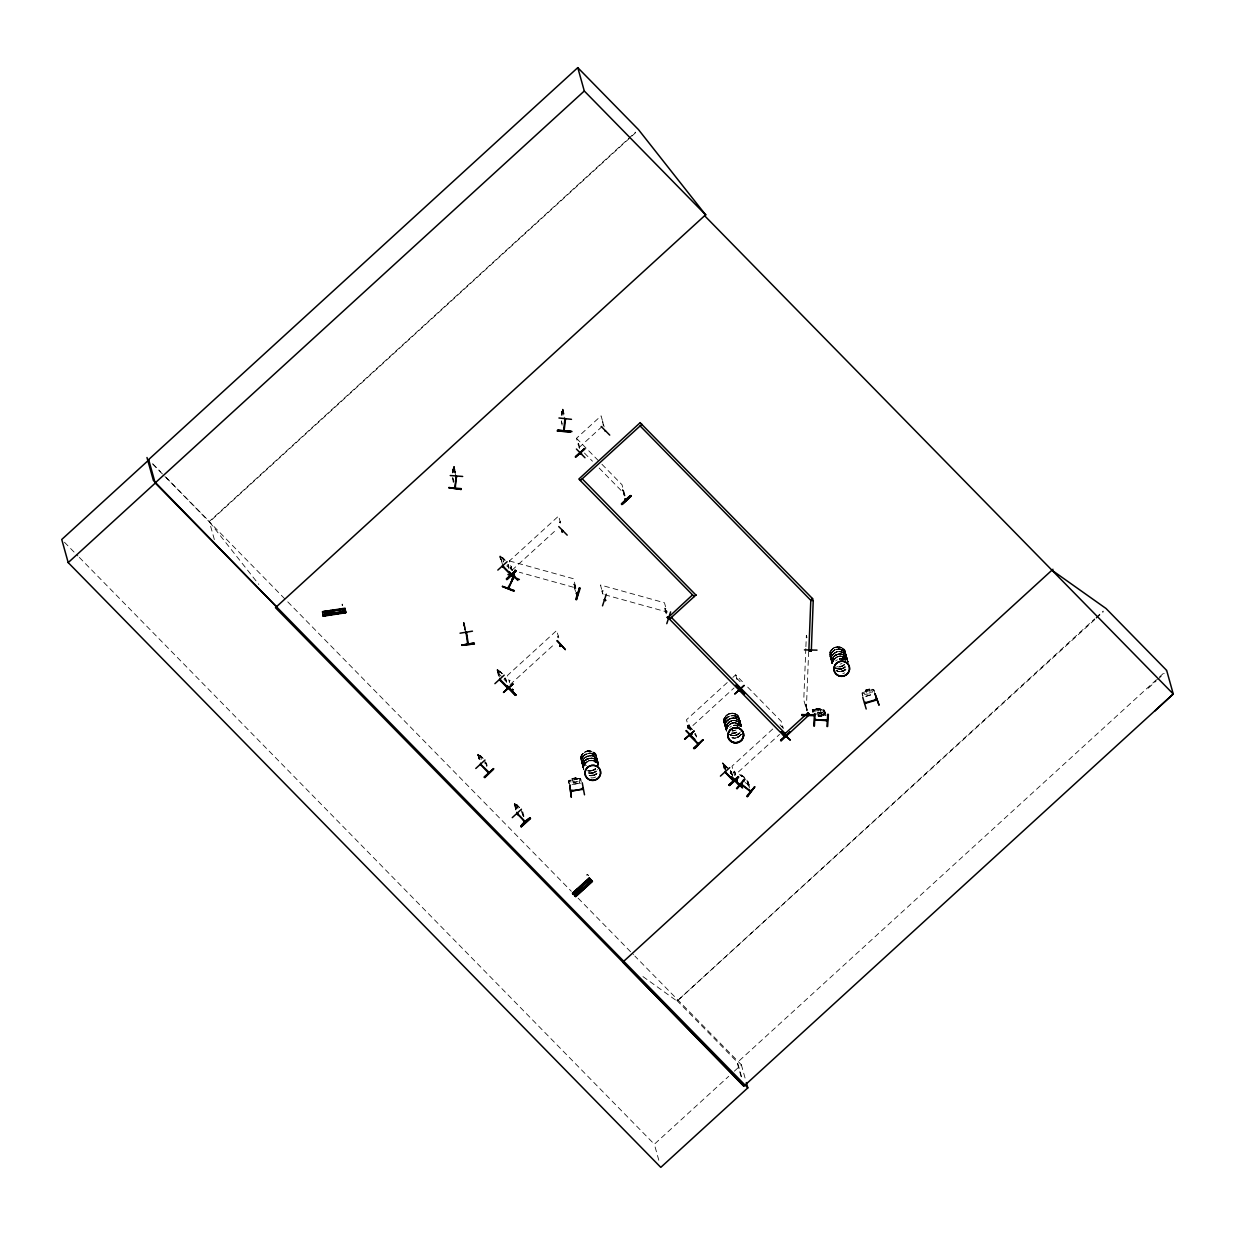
<?xml version="1.0" encoding="UTF-8"?>
<svg xmlns="http://www.w3.org/2000/svg" width="1235" height="1235" viewBox="0 0 1235 1235"><rect width="100%" height="100%" fill="white"/><g stroke="black" fill="none" stroke-linecap="round" stroke-linejoin="round"><path stroke-width="0.75" stroke-dasharray="5 3.75" d="M805.822 648.56L803.769 699.875L806.825 710.835M805.899 646.661L806.362 635.269L807.397 638.958M806.347 709.122L808.632 652.111M807.32 709.755L805.39 704.398L807.258 710.851M805.776 705.509L805.822 704.413M820.025 708.612L815.918 708.334L816.381 709.646C805.853 708.859 833.872 710.573 820.225 709.785L819.916 708.519M817.338 712.919L822.989 712.225L822.387 710.11L820.349 709.616M824.609 711.422L823.498 710.959L824.609 711.422L826.153 716.964M813.927 710.742L823.591 710.99L825.026 716.917M818.234 716.578L825.891 715.204M823.591 710.99L825.181 712.302M818.357 716.547L818.049 715.281L824.841 715.574M588.555 875.445L587.104 874.365L588.2 875.291M452.55 472.835L452.998 468.883L453.461 470.195L453.785 468.605L454.387 470.72M452.689 472.851L453.137 468.899L453.214 470.288M452.952 472.665L454.094 467.092L455.591 475.537M453.461 470.195L454.032 466.475L455.638 472.635M561.323 415.439L561.771 411.487L562.218 412.799L562.558 411.209L563.145 413.324M561.879 412.521L561.616 414.898M562.295 410.746L562.867 409.696L564.364 418.14M562.095 412.799L562.404 409.927M584.525 765.067C569.165 751.528 603.22 743.362 595.563 762.427A7.811 7.487 -15.6 0 0 592.985 752.177A7.811 7.487 -15.6 0 0 582.256 754.755A7.811 7.487 -15.6 0 0 584.68 765.052M582.488 761.146L582.133 763.153L583.46 759.247M583.383 763.153L584.664 762.659M592.399 754.369L592.723 755.187M594.236 754.369L592.785 755.805M595.779 761.269L595.332 762.628L594.421 761.408M595.687 762.474L595.903 761.439M584.047 755.156L581.423 760.59L583.738 766.194A7.858 7.533 -15.6 0 1 587.767 753.628A7.858 7.533 -15.6 0 1 596.984 763.045L597.261 758.892L595.146 755.295M597.092 762.89L597.447 760.899M725.084 725.516L725.547 723.401M726.087 725.84L725.964 729.947M726.334 725.501L727.029 724.683M726.412 730.225C723.725 723.015 742.729 719.635 737.187 726.365A7.873 7.549 -15.6 0 0 737.033 715.127A7.873 7.549 -15.6 0 0 725.501 716.408A7.873 7.549 -15.6 0 0 727.569 727.338A7.873 7.549 -15.6 0 1 725.47 716.315A7.858 7.533 -15.6 0 1 737.002 715.05A7.873 7.549 -15.6 0 1 737.063 726.211A7.858 7.533 -15.6 0 0 737.002 715.05A7.873 7.549 -15.6 0 0 725.47 716.315A7.858 7.533 -15.6 0 0 727.554 727.23M726.875 728.125L726.52 730.086A7.858 7.533 -15.6 0 1 741.293 726.504L740.12 724.93M735.674 717.55L735.35 716.501M736.616 717.566L736.693 716.346M736.909 717.226L736.523 716.223L738.252 717.72M737.218 717.01L735.736 718.168M737.465 724.667L737.372 723.772M738.175 723.139C734.593 724.019 739.919 727.307 739.117 723.741M830.352 656.48L831.664 652.574M830.815 654.38L830.538 658.502M831.062 659.027L831.525 656.927M832.714 658.502L832.73 659.089M833.44 659.336L833.517 658.533M841.236 650.212L842.625 651.03M842.795 650.042L841.421 651.015M832.544 661.667A7.858 7.533 -15.6 0 1 832.498 651.462A7.858 7.533 -15.6 0 1 843.042 650.305L842.903 651.401L841.467 651.462M830.538 658.502L832.483 662.022A7.966 7.642 -15.6 0 1 832.498 651.679A7.966 7.642 -15.6 0 1 843.181 650.49L843.104 651.154M843.011 657.499L843.752 658.965M845.682 654.457L844.493 658.301C852.119 639.221 818.095 647.418 833.455 660.957M342.095 604.98C343.16 604.965 341.632 603.251 342.373 605.675M342.404 604.949L342.203 604.1M562.404 410.02C563.237 406.361 564.179 419.514 563.515 412.119M575.772 591.565C572.994 586.857 574.244 579.956 575.865 588.308M601.893 591.025L603.097 590.932L601.893 591.025L602.881 594.591M666.313 613.826C663.396 608.546 666.144 605.659 666.9 612.344M584.016 761.625L583.013 767.583M584.294 762.767L583.491 763.245M583.815 765.87L586.085 762.427L591.766 760.266M584.788 763.986L583.923 765.793A7.858 7.533 -15.6 0 1 598.342 764.141L597.169 762.582M592.183 754.076L592.074 755.249M592.568 755.064L592.538 753.967M592.429 754.477L592.8 754.045M592.414 754.863L593.541 755.357L593.742 753.983M596.212 762.551L596.165 761.377M725.686 719.063L724.559 724.976L726.674 728.557A7.858 7.533 -15.6 0 1 730.719 715.991A7.858 7.533 -15.6 0 1 739.935 725.408L740.213 721.24L738.082 717.659M725.439 723.509L727.647 720.082L733.389 717.905L731.321 718.168A7.966 7.642 -15.6 0 0 726.041 729.314M726.118 725.933L730.009 721.209M727.523 725.624L726.442 725.593M727.585 725.686L727.508 724.883M737.295 724.466L738.314 725.068L739.364 722.923M738.515 724.791C746.172 705.725 712.101 713.876 727.477 727.43M738.839 724.698L738.731 723.617M832.375 655.137L831.433 657.035C833.1 651.493 840.942 649.548 844.941 653.794M832.946 657.514L831.973 663.457L831.711 661.358M833.563 658.996L832.344 658.826M832.745 661.744L833.702 659.861M841.359 650.366L842.301 649.872M842.949 657.514L844.755 656.819M843.551 658.332L843.351 657.298M510.055 568.748L511.151 567.344L510.487 568.1M582.658 756.746L587.659 753.226L591.781 753.288M583.368 759.293L586.44 756.53L590.438 755.542M584.047 761.733L587.057 758.846L593.186 758.275M592.121 754.076L593.51 753.551M594.544 761.578L595.409 761.254M725.609 719.11L730.611 715.59L734.732 715.652M726.334 721.672L727.708 720.067M726.998 724.096L730.039 721.317L734.084 720.345M735.072 716.439L737.28 716.748M739.07 724.837L737.295 725.038M739.796 735.983L741.108 734.424A7.858 7.533 -15.6 0 1 732.154 737.866L738.159 737.171L741.201 734.393A7.966 7.642 -15.6 0 1 734.13 738.113M838.627 648.9L840.711 649.193L834.628 649.842L831.587 652.62L832.977 651.03M832.977 657.607L834.273 655.939M841.05 649.95L842.44 649.425M833.61 659.907L835.014 658.301M844.709 658.085L843.15 659.876A7.811 7.487 -15.6 0 0 842.996 648.823A7.811 7.487 -15.6 0 0 831.556 650.089A7.811 7.487 -15.6 0 0 833.61 660.941A7.873 7.549 -15.6 0 1 831.479 649.919A7.858 7.533 -15.6 0 1 842.965 648.56A7.858 7.533 -15.6 0 1 843.026 659.706A7.873 7.549 -15.6 0 0 843.011 648.653A7.873 7.549 -15.6 0 0 831.479 649.919A7.858 7.533 -15.6 0 0 833.517 660.756M845.049 658.348L843.767 658.842M748.086 785.506L747.329 781.477L749.475 788.038M745.184 782.511L748.287 784.781L742.328 780.134M748.966 784.596L746.928 780.165M824.224 714.401L825.428 713.228L824.332 714.447L814.668 713.953M812.831 711.823L814.035 710.665M1148.272 688.204L1156.238 680.856M1157.565 679.636L1164.188 673.507M214.35 539.556L209.302 521.479L635.593 132.145M635.716 132.577L209.425 521.911L258.825 584.417M579.493 448.567L576.483 438.302L601.09 415.84L604.147 426.816M579.076 447.564L602.294 426.337M512 570.4L509.407 560.952L558.606 516.029L560.675 523.439M512 570.2L556.97 529.136M498.184 672.658L497.134 669.617L498.06 670.111M498.508 676.101L497.273 670.25L499.604 676.595M498.014 670.034L499.928 671.979M498.045 671.037L496.964 670.543M497.983 672.674L505.841 681.303M505.532 678.185L506.381 681.241M510.086 684.653L555.055 643.574M479.087 758.66L477.914 754.323L480.801 756.808L480.492 755.681M478.763 758.954L478.053 754.956L479.859 759.448M478.686 754.832L483.086 758.491M478.825 755.743L477.729 755.249M478.763 757.379L480.044 759.293M485.648 762.705L486.683 766.41M486.42 762.798L487.161 765.947M516.076 809.681L514.377 803.491L517.264 805.976L516.956 804.85M515.751 809.975L514.516 804.124L516.508 808.462M515.149 803.985L517.172 805.853M515.288 804.911L514.208 804.417M522.112 811.874L523.655 817.416M523.625 815.115L523.64 814.915M727.245 682.554L686.475 719.773L689.068 729.02L734.038 687.941M732.864 677.413L735.674 674.85L742.358 681.674M687.277 725.285L688.111 728.527L687.169 725.377L688.111 725.871M687.571 726.365L690.905 729.715M688.049 725.794L690.072 727.878L688.775 726.828M689.639 726.612L692.449 729.468M695.567 733.945L696.525 736.909M587.104 874.442L586.687 875.229M724.096 764.233L729.329 769.621L723.324 764.511L724.142 764.372M724.173 767.568L725.315 768.973M772.755 729.005L732 766.225L734.578 775.472L779.547 734.393M731.83 772.986L730.595 770.933L731.861 772.956M1094.812 619.553L677.058 1001.091L1094.627 618.874M1096.062 617.577L1103.164 611.078M1096.232 618.256L1103.349 611.757M741.587 1076.843L737.527 1062.332L1158.137 678.185M1159.557 676.888L1166.658 670.389M658.811 1160.236L654.349 1144.227L728.727 1076.303M734.346 1071.177L741.355 1064.771L634.852 956.075M499.913 557.124L500.993 557.618L499.913 557.124L501.456 562.666M508.202 565.707L507.77 564.627L508.789 568.316M511.275 566.88C512.185 566 510.425 566.34 512.278 570.446M623.984 495.22L622.81 489.585L624.74 496.022M690.766 730.379C690.597 724.482 686.475 722.923 689.346 729.252M688.343 725.701L689.176 724.945M724.081 768.618L722.846 762.767L725.161 769.112M725.871 773.095L723.617 763.57M730.379 770.563L731.413 774.252M782.758 726.921L781.662 726.412L783.052 727.214M735.689 774.962C735.226 769.034 732.262 771.705 734.856 775.703M733.868 772.153L734.702 771.396M500.885 556.645L499.974 556.136L500.839 556.553M502.722 558.529L502.413 557.386L505.177 560.273M508.588 567.899L508.372 564.704L509.221 567.76M573.117 782.264L572.531 780.149L576.313 779.362L576.915 781.554L573.117 782.264L576.946 778.806L578.968 778.405L580.512 778.575L581.392 781.832M603.22 425.411L602.649 421.459L603.946 425.334M578.474 443.55C577.826 447.055 578.057 439.135 579.817 448.29M585.405 760.127L591.133 757.981M593.85 770.069L595.594 768.88A7.858 7.533 -15.6 0 1 587.891 770.779M588.431 773.048L592.599 773.218L596.227 771.165M594.56 772.477L596.258 771.273M595.177 774.793L596.906 773.604A7.858 7.533 -15.6 0 1 589.203 775.503L595.208 774.808L593.248 775.534M832.93 651.061L834.659 649.857M728.99 724.806L730.703 723.617M729.7 727.369L731.413 726.165M836.033 654.859L834.335 656.063L837.947 653.994L842.085 654.056L845.589 656.109L847.565 659.722M832.513 658.394L833.486 658.409M834.953 658.317L838.611 656.387M835.663 660.864L837.392 659.691M843.52 657.205L844.323 657.144M731.382 735.412L735.551 735.566L739.178 733.528M836.821 666.668A7.858 7.533 -15.6 0 0 844.462 664.831L840.85 666.668L836.728 666.638M843.474 668.351L845.157 667.054M845.836 669.494L840.093 671.655L836.141 670.559A7.966 7.642 -15.6 0 0 845.805 669.478A7.966 7.642 -15.6 0 1 836.141 670.404M874.581 692.588C874.627 685.255 865.519 692.31 861.922 692.897L862.817 696.077M863.111 692.248L861.953 693.02L862.91 695.907M576.344 778.992L576.019 777.865L571.959 778.621L572.453 779.887L568.332 780.921L569.196 784.101M569.597 780.427L568.486 781.029L569.32 783.932M819.361 713.382L822.68 712.41L820.364 713.66L823.328 715.019L819.623 713.892L817.817 714.803M453.986 481.048L452.427 477.775M836.018 654.828L840.047 653.902M844.246 658.425L843.258 657.499L843.52 658.224M840.85 666.699L842.81 665.974M837.345 668.922L843.459 668.259M842.162 671.392L844.092 670.667M736.832 732.448L732.803 733.42A7.966 7.642 -15.6 0 0 736.816 732.432A7.858 7.533 -15.6 0 1 730.842 733.142L732.834 733.374M737.48 734.732L733.436 735.705M748.101 784.781L749.058 784.503M813.51 709.415L812.244 709.724L813.078 712.904M812.368 709.878L813.495 709.538M824.764 715.667L826.03 715.219M869.733 690.149L871.709 690.01L872.296 692.14L870.567 693.638L864.639 694.41L864.037 692.279L865.92 691.322L865.457 690.18L869.425 689.006L869.656 690.35M865.488 690.303L869.455 689.13M865.874 696.262L873.515 693.962M865.905 696.386L873.67 694.085M509.129 567.652L506.674 565.877M572.345 784.518L580.28 782.99L570.755 784.858M581.253 781.848L580.512 778.544L576.236 779.192L575.896 777.927M579.477 779.702C581.87 779.239 577.347 780.767 580.589 783.808M573.38 783.175L578.953 781.184L578.351 779.053L576.22 779.053M463.881 622.517L463.974 623.459C463.573 619.97 466.166 632.922 464.731 625.558M464.098 624.231L463.495 623.227L465.07 630.236M816.381 709.508L814.436 709.816L815.023 711.947M838.611 656.402L840.695 656.155M839.414 669.2L841.483 668.969M736.338 718.06L735.489 717.936M737.388 725.454A7.858 7.533 -15.6 0 0 733.328 725.393L737.48 725.485A7.966 7.642 -15.6 0 0 733.389 725.562M733.358 725.454L735.396 725.223M734.161 730.611L732.093 730.858A7.966 7.642 -15.6 0 0 736.075 729.746M589.851 771.041L593.881 770.069L587.798 770.763A7.966 7.642 -15.6 0 0 595.563 768.88M872.265 689.439L873.855 689.5M817.338 712.904L821.182 713.058L821.769 715.173L817.925 715.034M561.508 421.506L562.11 425.164M454.742 469.516L455.036 471.94M452.736 478.902L453.338 482.561M842.085 649.625L843.258 650.274M840.032 653.778L845.62 656.217M840.664 656.171L844.941 657.807M843.459 658.996L839.321 658.95A7.966 7.642 -15.6 0 1 845.327 659.814M839.445 669.324L835.462 668.104A7.873 7.549 -15.6 0 0 846.376 665.433M732.046 713.104L734.099 713.398M733.374 717.936L735.458 718.199M734.053 720.237L738.036 721.441M738.159 723.185L739.024 723.494M590.423 755.573L592.507 755.851M591.735 760.297L595.718 761.362M589.172 775.441L591.194 775.734A7.966 7.642 -15.6 0 0 596.875 773.589M509.407 560.952L573.426 578.721L576.004 587.968L519.317 572.237M604.857 594.761L667.039 612.004L664.461 602.757L600.457 585.004L603.035 594.251M664.816 608.485L665.897 608.793M573.781 584.433L574.862 584.742M842.301 649.656L842.826 650.567M840.649 649.193L842.625 649.981M844.323 656.927L846.268 658.517M734.671 715.667L736.77 716.686M593.479 753.582L594.328 754.384M591.719 753.319L593.865 754.168M593.155 758.182L597.91 761.964M595.394 761.038L596.258 761.377M820.92 712.147L823.236 713.135L823.822 715.25L821.877 715.559L822.201 716.686M726.319 767.367L725.177 766.858L725.763 768.973M484.367 762.89L485.525 763.415L484.923 761.285M740.383 775.364L741.865 776.213L741.54 775.071M514.377 803.491L515.211 804.078M642.956 976.592L677.058 1001.091M842.44 649.826L844.231 651.231M738.978 720.267L735.087 717.535M739.611 722.598L738.005 721.333L740.861 724.327M738.545 723.494L741.494 726.628M744.597 777.433L741.432 774.962L741.772 776.321M744.134 777.541L742.127 775.673M740.166 774.901L741.865 776.213L739.503 774.515M747.052 781.801L747.916 782.481M595.316 755.357L593.85 754.384M595.054 758.985L596.659 760.235M595.61 761.13L598.558 764.264A7.966 7.642 -15.6 0 0 583.893 765.978A7.966 7.642 -15.6 0 1 598.481 764.233A7.811 7.487 -15.6 0 0 589.141 758.599A7.811 7.487 -15.6 0 0 583.275 767.707M500.021 672.102L498.724 671.053L499.326 673.183M480.801 756.808L479.504 755.758L480.106 757.889M517.264 805.976L515.983 804.927L518.221 809.388M576.483 438.302L600.581 462.893M601.924 464.267L622.008 484.753L625.064 495.729M584.433 453.029L592.46 461.211M599.145 468.05L624.586 494M747.715 687.139L781.184 721.302L783.252 728.696M736.631 678.154L740.429 682.029M780.011 724.775L782.372 727.199M692.048 729.499L690.272 727.4M499.496 670.929L502.398 673.692M502.012 673.723L500.221 671.639M504.544 678.293L505.64 678.787L504.868 678L505.902 681.705M480.384 755.542L483.178 758.398M519.642 807.567L516.847 804.711L517.172 806.069M519.256 807.597L517.465 805.513M152.677 463.712L160.766 471.955M166.169 477.466L209.302 521.479M152.8 464.144L163.591 475.151M164.934 476.525L286.397 600.472M287.755 601.862L571.373 891.299M578.119 898.185L633.493 954.701M676.873 1000.427L737.527 1062.332M64.452 542.242L77.944 556.012M79.302 557.386L654.349 1144.227M622.486 489.878L623.258 490.665M722.521 763.06L723.293 763.847M502.305 557.479L505.069 560.366M500.746 556.645L502.83 558.668L501.549 557.602L503.787 562.079M724.374 767.553L725.408 768.88M844.061 651.185L846.176 654.751L846.021 658.78L846.068 654.998L846.639 657.144M844.771 653.732L847.087 659.32M846.099 658.456L848.198 662.037M831.464 660.478L832.652 662.083A7.858 7.533 -15.6 0 1 836.682 649.517A7.858 7.533 -15.6 0 1 845.913 658.919M738.978 720.283L741.108 725.81M738.808 720.221L739.997 721.811M595.857 757.858L597.045 759.448M592.136 755.172L597.231 759.54L597.678 765.546A7.858 7.533 -15.6 0 0 589.481 756.005A7.858 7.533 -15.6 0 0 583.275 767.182M500.931 559.1L501.997 561.215M844.771 650.583L845.496 652.45M831.989 662.933L831.186 658.857M740.815 724.235L741.54 726.103M726.01 729.422L724.806 725.161M597.879 761.856L598.635 763.832M581.731 762.18L580.821 758.305M581.639 762.628L582.364 764.496M581.855 762.798L583.074 767.043A7.966 7.642 -15.6 0 1 589.435 755.758A7.966 7.642 -15.6 0 1 597.755 765.468M582.333 765.175L583.059 767.058M582.982 767.491L583.707 769.359M868.699 689.47L866.306 690.18M865.596 690.18L865.951 691.446M845.311 652.45L845.944 654.581M846.762 657.56L847.349 659.613A7.811 7.487 -15.6 0 0 837.963 654.102A7.873 7.549 -15.6 0 0 832.05 663.288A7.811 7.487 -15.6 0 1 837.963 654.102A7.873 7.549 -15.6 0 1 847.364 659.613M847.426 659.938L847.966 661.867M830.09 656.109L830.676 658.255M830.784 658.672L831.371 660.802M831.495 661.234L832.081 663.365A7.873 7.549 -15.6 0 1 837.994 654.195A7.873 7.549 -15.6 0 1 847.395 659.691M824.455 710.187L826.03 715.343M820.04 708.489L820.349 709.755M820.92 712.163L820.333 710.032L816.489 709.893L817.091 712.008M805.39 704.398L806.872 709.739M735.674 674.85L737.388 680.856M739.348 718.94L739.966 721.055M740.66 723.617L740.074 721.487L740.274 723.432M741.34 726.041L740.784 724.05L740.985 725.995A7.858 7.533 -15.6 0 0 731.429 718.538A7.858 7.533 -15.6 0 0 726.226 729.545M748.101 781.369L749.753 787.714M747.329 781.477L748.364 785.182M724.111 722.583L724.698 724.729M725.516 727.708L726.211 730.07A7.811 7.487 -15.6 0 1 732.093 720.962A7.811 7.487 -15.6 0 1 741.417 726.427M734.408 771.088L735.396 774.654M731.629 772.986L732.679 776.028M731.151 771.35L732.185 775.055M722.846 762.767L724.389 768.324M664.955 608.083L666.946 615.2M695.49 733.868L696.339 736.909M688.883 724.636L690.38 729.978M622.81 489.585L624.308 494.942M562.789 409.078L564.41 415.238M562.434 409.649L563.978 415.207M562.326 413.185L562.928 415.3M561.771 411.656L561.987 412.891M741.355 1064.771L745.832 1080.779M561.323 420.826L562.157 423.867M737.357 1063.32L741.309 1077.429M573.92 584.031L575.911 591.164M597.014 758.707L596.443 756.777M597.709 761.254L597.122 759.139L597.323 761.069M558.76 637.877L556.692 630.467L507.508 675.406L509.576 682.801M581.16 760.22L581.747 762.365L581.546 760.42M582.565 765.345L583.784 769.637M575.278 778.235L572.839 778.683M572.098 778.621L572.423 779.764L570.493 780.52L571.095 782.65M504.683 559.934L503.031 558.189M502.413 557.386L503.525 561.169M502.738 565.306L500.067 556.043L501.781 562.388M454.032 466.475L454.866 469.655M453.662 467.046L455.206 472.604M453.554 470.581L454.156 472.696M452.859 477.806L453.893 481.511M505.439 678.108L506.674 682.476M497.242 669.524L500.314 680.578M522.791 811.889L523.918 816.35M521.386 810.453L522.822 815.856M517.372 806.362L517.974 808.477M514.486 803.398L517.033 812.599M463.742 622.533L465.996 630.56M464.499 626.577L465.657 632.351M463.495 623.227L465.564 630.622M464.592 628.26L464.962 629.943M464.499 628.738L464.839 629.973M480.909 757.194L481.511 759.324M478.022 754.23L480.569 763.446M464.792 626.747L465.348 629.603M578.999 778.637L569.505 780.273M576.019 777.865L571.959 778.621M463.82 623.382C466.058 637.121 462.924 620.912 464.406 626.191L464.206 624.617M847.534 659.613L847.75 661.728M846.886 657.329L846.963 659.505A7.858 7.533 -15.6 0 0 837.407 652.065A7.858 7.533 -15.6 0 0 832.205 663.071M726.566 728.156A7.858 7.533 -15.6 0 1 726.52 717.936A7.858 7.533 -15.6 0 1 737.063 716.779L737.31 717.056M724.497 722.784L724.683 724.744M598.033 763.631L597.848 761.671L598.373 763.678A7.873 7.549 -15.6 0 0 589.049 758.228A7.873 7.549 -15.6 0 0 583.121 767.398A7.858 7.533 -15.6 0 1 589.064 758.321A7.873 7.549 -15.6 0 1 598.466 763.817A7.858 7.533 -15.6 0 0 589.064 758.321A7.873 7.549 -15.6 0 0 583.152 767.491M586.455 765.654A7.858 7.533 -15.6 0 1 581.515 755.681A7.858 7.533 -15.6 0 1 592.368 751.59A7.858 7.533 -15.6 0 1 595.409 762.273A7.873 7.549 -15.6 0 0 592.97 751.914A7.873 7.549 -15.6 0 0 582.133 754.508A7.873 7.549 -15.6 0 0 584.587 764.897M583.862 769.158A7.827 7.503 -15.6 0 1 589.033 758.197A7.827 7.503 -15.6 0 1 598.558 765.623M596.057 770.918A7.827 7.503 -15.6 0 1 588.447 772.74M588.462 772.848A7.873 7.549 -15.6 0 0 596.119 771.01A7.858 7.533 -15.6 0 1 588.477 772.925A7.873 7.549 -15.6 0 0 597.447 769.544M584.618 764.974A7.873 7.549 -15.6 0 1 582.164 754.585A7.873 7.549 -15.6 0 1 592.985 751.991A7.873 7.549 -15.6 0 1 595.44 762.381M583.615 766.148A7.966 7.642 -15.6 0 1 587.69 753.381A7.966 7.642 -15.6 0 1 597.045 762.921M583.152 766.75A7.858 7.533 -15.6 0 1 589.373 755.573A7.858 7.533 -15.6 0 1 597.57 765.16M595.409 768.525A7.858 7.533 -15.6 0 1 587.767 770.347M583.615 765.793A7.858 7.533 -15.6 0 1 587.644 753.196A7.858 7.533 -15.6 0 1 596.86 762.612M596.165 771.288A7.811 7.487 -15.6 0 1 588.57 773.11M584.031 766.163A7.858 7.533 -15.6 0 1 598.466 764.573M596.845 773.465A7.966 7.642 -15.6 0 1 591.133 775.611M583.692 769.822A7.966 7.642 -15.6 0 1 583.507 767.83M596.737 773.233A7.858 7.533 -15.6 0 1 589.08 775.071M595.764 776.954A7.842 7.518 -15.6 0 1 589.805 777.618M726.087 729.453A7.966 7.642 -15.6 0 1 731.352 718.291A7.966 7.642 -15.6 0 1 741.015 725.717M731.352 718.291A7.966 7.642 -15.6 0 1 741.062 725.856M739.07 733.436A7.858 7.533 -15.6 0 1 729.576 734.485A7.873 7.549 -15.6 0 0 740.398 731.907M726.103 729.854A7.873 7.549 -15.6 0 1 732.015 720.669A7.858 7.533 -15.6 0 1 741.401 726.165A7.873 7.549 -15.6 0 0 732 720.576A7.873 7.549 -15.6 0 0 726.072 729.762A7.858 7.533 -15.6 0 1 732.015 720.669A7.873 7.549 -15.6 0 1 741.417 726.18A7.811 7.487 -15.6 0 0 731.012 720.885A7.811 7.487 -15.6 0 0 726.828 731.521M729.561 734.316A7.811 7.487 -15.6 0 0 739.009 733.266A7.873 7.549 -15.6 0 1 729.545 734.424M726.072 726.195A7.811 7.487 -15.6 0 1 726.504 715.574A7.811 7.487 -15.6 0 1 737.511 715.76A7.811 7.487 -15.6 0 1 737.079 726.381M726.535 728.372A7.966 7.642 -15.6 0 1 730.611 715.605A7.966 7.642 -15.6 0 1 739.95 725.146M726.103 729.113A7.858 7.533 -15.6 0 1 731.305 718.122A7.858 7.533 -15.6 0 1 740.876 725.578M736.693 732.062A7.858 7.533 -15.6 0 1 730.719 732.71M736.091 729.931A7.858 7.533 -15.6 0 1 732.139 730.888M736.786 732.293A7.966 7.642 -15.6 0 1 730.734 732.957M737.063 716.779A7.858 7.533 -15.6 0 1 738.962 726.782M739.117 733.652A7.811 7.487 -15.6 0 1 729.669 734.686M726.489 730.317A7.966 7.642 -15.6 0 1 741.463 726.736M726.643 730.472A7.858 7.533 -15.6 0 1 726.983 728.527M727.847 726.705A7.858 7.533 -15.6 0 1 740.228 725.346M741.123 734.254A7.966 7.642 -15.6 0 1 732.046 737.681M726.458 730.194A7.966 7.642 -15.6 0 1 741.432 726.597M740.985 734.053A7.858 7.533 -15.6 0 1 732.031 737.434M832.066 662.963A7.966 7.642 -15.6 0 1 837.33 651.818A7.966 7.642 -15.6 0 1 847.04 659.382M844.493 664.754A7.966 7.642 -15.6 0 1 838.781 666.915M832.174 663.596A7.842 7.518 -15.6 0 1 839.074 654.272A7.842 7.518 -15.6 0 1 847.611 661.898M845.111 667.193A7.842 7.518 -15.6 0 1 835.632 668.243M844.987 666.792A7.811 7.487 -15.6 0 1 835.539 667.826A7.873 7.549 -15.6 0 0 845.033 666.885M843.181 650.49A7.966 7.642 -15.6 0 1 845.111 660.632M842.085 663.396A7.966 7.642 -15.6 0 1 840.14 664.137M832.081 662.639A7.858 7.533 -15.6 0 1 837.284 651.632A7.858 7.533 -15.6 0 1 846.839 659.089M844.339 664.399A7.858 7.533 -15.6 0 1 838.704 666.529M843.042 650.305A7.858 7.533 -15.6 0 1 844.941 660.308M832.822 661.867A7.966 7.642 -15.6 0 1 848.167 662.114M845.774 669.555A7.858 7.533 -15.6 0 1 836.28 670.605M832.961 662.037A7.858 7.533 -15.6 0 1 846.207 658.857M848.121 661.975A7.966 7.642 -15.6 0 0 832.776 661.728A7.858 7.533 -15.6 0 1 847.272 660.015M845.651 669.123A7.858 7.533 -15.6 0 1 836.157 670.173M841.467 659.135A7.842 7.518 -15.6 0 1 843.474 659.413M839.368 659.089A7.966 7.642 -15.6 0 1 843.474 659.15M844.694 672.843A7.858 7.533 -15.6 0 1 842.779 673.569M839.306 658.903A7.858 7.533 -15.6 0 1 845.219 659.752M812.352 710.542L813.448 711.005L812.352 710.542M510.842 567.868L510.765 569.042L510.842 567.868M515.335 806.44L516.415 808.554L515.335 806.44M724.003 766.364L725.902 768.355L724.003 766.364M732.401 774.947L730.178 772.709L732.401 774.947M560.165 521.649L559.625 522.714L560.165 521.649M558.266 636.087L557.726 637.152L558.266 636.087M509.916 680.269L509.376 681.319L509.916 680.269M687.355 725.995L687.787 727.075L687.355 725.995M694.888 733.791L695.32 734.871L694.888 733.791M869.718 690.597L866.028 691.693L866.615 693.823L870.32 692.727L869.718 690.597M863.172 693.406L862.2 694.132L863.172 693.406M873.917 690.241L872.944 690.967L873.917 690.241M569.582 781.539L568.548 782.156L569.582 781.539M819.284 708.674L816.814 708.597L819.284 708.674M821.352 716.099L818.882 716.007L821.352 716.099"/><path stroke-width="1.5" d="M801.839 714.88L814.344 714.818L801.808 715.327L801.793 714.54L814.405 715.019L801.824 715.389L814.374 715.652M813.247 600.164L811.287 651.231L808.848 651.2L810.808 600.117M804.464 649.872L817.014 650.15M810.237 650.752L811.071 650.274L810.33 651.092M581.376 453.152L580.512 452.705L581.33 452.813M605.011 431.061L605.49 430.629M467.679 642.972L468.219 643.883M813.772 726.01L814.513 713.892M815.069 719.665L816.119 719.604M827.11 719.912L826.169 720.746L826.122 719.743M826.956 726.504L827.743 714.231M827.62 726.52L828.376 714.417M461.272 488.628L448.784 487.563L461.257 489.461L448.845 487.717M570.03 431.988C531.22 428.885 596.629 434.056 557.556 430.135C583.893 433.578 568.007 429.641 557.541 431M454.681 487.64L455.391 486.698M456.688 477.312L456.163 475.83M454.85 488.072L456.255 476.17L455.298 487.686M563.731 429.255L563.639 430.845L564.935 418.433M565.012 418.897L564.874 420.116L565.46 418.804M564.133 430.722L565.491 419.066M563.994 430.413L563.793 429.502M571.481 419.329L558.946 418.001M500.546 679.775L500.329 680.686L499.758 679.173M480.554 764.125L488.906 772.215M517.743 813.695L517.573 814.56L516.693 813.572M516.817 813.803C523.686 819.268 524.597 823.544 525.369 821.383M525.462 821.846L516.925 812.954M502.305 565.939L503.17 567.236M503.587 566.819L502.877 566.078L510.981 574.182M510.534 573.874L510.688 574.615M689.655 735.674L697.821 743.779M697.312 742.698L698.145 743.3M725.022 772.215L733.266 780.844M726.288 772.909L726.195 772.631M740.599 690.334L739.41 689.917M740.027 690.411L739.641 689.284M450.235 475.521L462.677 476.463M742.081 784.194L741.849 785.043L740.938 784.271M864.531 703.024L865.874 703.055M876.248 699.056L876.526 700.044L876.526 699.103M508.82 586.887L508.851 588.107M513.42 577.887L513.914 577.224M508.743 588.153L513.775 576.838M810.407 651.092L810.515 649.996M808.416 714.633L808.477 713.568L807.69 714.278M511.475 581.808L515.211 569.983L511.398 581.608M513.621 575.695L514.64 576.575L513.575 575.649M577.393 594.035L576.56 592.862M579.477 587.829L580.203 588.2L576.405 599.839L579.508 587.829L575.68 599.454M602.51 605.845L606.308 594.22M605.412 600.596L605.304 600.272M667.61 616.898L667.487 617.886L667.44 616.991M666.777 623.675L670.605 611.896M466.058 632.351L467.633 643.728M572.037 790.956L572.237 790.524M581.176 454.341L580.234 453.368M502.429 586.378C525.678 594.344 508.82 589.512 502.429 586.409L513.853 591.194M562.851 530.818L562.11 532.053L563.052 530.788M560.844 644.917L561.138 645.226M736.06 781.184L737.079 780.242M785.753 736.446L784.41 735.041M509.283 571.728L517.851 580.45M507.384 686.166L515.875 694.904M686.351 730.533L698.223 743.825M694.826 739.302L685.965 730.904M876.618 699.442L875.553 700.307L875.399 699.319M513.853 577.347L508.125 587.505M519.379 579.493L507.909 574.491M580.959 452.458L581.5 454.063L580.836 452.411M570.832 790.678L583.152 789.304L583.213 788.378M562.99 531.343L561.832 531.143M512 690.195L512.88 689.732L511.475 690.01M512.741 689.948L511.66 690.087M561.091 645.781L560.567 644.994M740.058 690.149L739.317 690.396M785.63 736.523L785.337 735.736M576.421 449.031L584.989 457.737M866.198 709.013L862.74 697.281M736.523 788.439L744.551 778.945M744.998 779.27L737.063 788.856M741.093 784.487L741.401 783.669M750.664 790.894L749.63 791.048L750.417 791.403M746.681 796.204L754.724 786.726L747.268 796.807L754.755 786.911M690.597 734.161C690.736 736.153 692.665 733.683 691.199 733.544M515.875 694.718L515.427 695.351L506.952 686.583L507.415 685.934M507.369 685.981L515.952 694.888M515.443 695.32L506.998 686.521M731.46 777.386L739.919 786.17L740.367 785.537M731.907 776.753C751.42 798.227 739.765 783.283 731.444 777.417M814.93 719.789L827.095 720.113M827.002 719.773L826.956 720.391M604.594 599.87L605.814 600.21L604.378 599.5M746.326 1082.555L747.808 1087.881L660.802 1167.353L68.203 562.604L155.209 483.132L148.632 459.574L577.779 67.647L638.433 129.552L705.617 214.813L704.614 215.739L1173.25 693.993L1154.679 711.128M148.756 460.007L61.75 539.479L68.203 562.604M577.779 67.647L584.294 91.004L155.162 482.947L747.808 1087.881M705.617 214.813L275.467 607.666L744.118 1085.92L1173.25 693.993L1166.658 670.389L1106.004 608.485L1051.927 570.184M704.691 215.816L705.694 214.905L584.294 91.004M694.209 596.582L578.844 479.041L640.255 422.602M494.911 683.665L504.173 675.159M503.494 692.31L512.865 684.159M475.784 768.479L485 760.05M484.305 777.185C496.732 765.962 496.933 766.024 484.784 777.664L484.259 777L493.475 768.571M696.015 594.946L669.617 619.044M512.247 817.647L521.463 809.218M530.479 818.419C529.83 816.458 519.41 825.814 521.247 826.832L530.463 818.388L521.232 826.802M529.954 817.74L520.892 826.447L530.016 817.817M640.116 425.936L810.886 600.411L812.599 598.481M589.558 878.409L572.546 893.26L573.457 894.186L590.284 879.042M589.512 878.255L572.855 893.569L590.129 878.98L589.141 877.977L572.484 893.198L575.742 896.548L592.399 881.327L589.327 878.1M573.472 894.202L589.759 878.61M573.395 894.14L589.867 878.687M591.148 879.922L590.129 879.166M575.726 896.533L574.754 895.545L591.596 880.447L575.124 895.915M574.923 895.684L591.596 880.447L592.399 881.327L575.68 896.486M808.014 712.703L783.407 735.165M809.666 714.401L785.151 737.156L668.042 617.639L692.557 594.884M1052.946 569.273L622.795 962.127L743.763 1086.244M876.649 699.998L864.948 703.471L864.654 702.483M584.587 448.583L575.278 456.919L584.572 448.552M575.664 457.305L584.942 448.938M507.106 561.709L497.829 570.076M558.76 526.589L567.205 535.141M506.35 578.891L515.643 570.539L506.504 579.184M516.106 571.141L506.859 579.539L515.674 570.709M561.91 531.652L562.481 530.556M514.269 576.22L513.451 575.85L514.424 574.738M621.514 504.096C632.413 492.07 635.361 493.321 621.915 504.528L630.73 495.559M630.838 495.775L621.406 503.88M621.9 504.498L631.178 496.13M557.371 640.564L565.29 649.579M560.937 645.257L560.011 646.09L561.138 645.704M511.66 690.272L512.494 689.516M735.767 685.209L744.427 694.024M684.576 738.993L694.24 730.904L684.946 739.24M734.933 693.946L744.149 685.394L734.81 693.808M740.599 690.442L739.796 689.609L739.425 690.736M691.754 734.362L690.55 734.13M690.967 734.563L691.476 733.883M702.761 739.703L693.993 748.734C696.169 748.564 703.086 738.345 703.224 740.29M702.869 739.919L693.514 748.101M720.422 776.105L729.715 767.645M729.468 785.475L738.715 777.077L729.484 785.506L728.959 784.827L738.406 776.753M729.02 785.028L738.298 776.537M781.076 741.046L789.906 732.108L780.566 740.398L789.844 732.031M736.539 781.06L736.894 779.995M781.462 731.707L790.338 740.151L781.338 731.614M601.183 426.461L609.735 435.106M556.908 640.919L565.352 649.548M736.322 684.931L744.798 693.684M514.038 576.127L513.482 575.309M736.631 781.4L736.06 780.566M605.505 600.611L604.255 599.901M667.965 617.346L668.552 618.117L668.428 617.145M514.115 574.723L513.992 576.097M864.778 702.885L876.495 699.489M865.781 703.224L865.503 702.236M571.172 790.909L572.299 790.77M583.136 789.242L582.935 788.3M569.814 785.089L571.326 797.301L569.721 785.29M874.905 693.669L879.073 705.231L875.059 693.792M499.681 679.08L508.125 687.509M741.123 783.607L742.297 784.673M583.306 788.717L571.265 791.45M584.51 794.815L582.225 782.774M460.037 633.2L472.465 631.162M466.259 633.678L465.965 632.011M461.844 645.149L474.271 643.049L461.828 645.087L474.425 643.914L461.89 645.349M826.215 720.144L825.983 719.866M345.661 612.761L323.169 616.188L322.536 611.711L345.044 608.191L345.661 612.776M322.536 611.711L345.121 608.778M322.659 612.56L345.105 608.701L345.229 609.565L322.644 612.344M345.213 609.689L345.383 610.908M345.507 611.68L323.014 615.092L323.122 615.864L345.584 612.22L345.46 611.387L322.968 614.783L345.476 611.448M323.061 615.4L345.615 612.467M323.122 615.771L345.584 612.174M815.038 713.907L814.405 726.056M488.612 773.033L480.23 764.172M740.197 690.797L739.533 690.133M733.05 779.47L732.479 779.764M583.213 788.64L582.148 789.474L581.963 788.609M810.886 600.411L813.325 600.457M827.188 720.669L814.683 719.866M511.954 690.566L511.568 689.747M667.533 617.33L668.644 617.33M668.49 618.04L667.301 617.392M576.498 593.279L577.656 593.526M576.39 593.742L576.297 593.001M466.506 632.413L468.25 643.636M784.781 736.075L784.101 735.334M741.324 784.024L750.726 791.28M741.046 784.364L750.262 791.373M626.068 499.11C624.493 498.106 626.392 501.209 624.91 498.801M513.328 576.266L513.343 575.448M640.332 422.895L812.676 598.774M696.092 595.224L582.21 478.81M808.091 712.996L809.743 714.694M499.542 679.79L507.909 688.435L507.539 686.907M587.628 879.66L590.469 882.562M577.177 889.2L580.018 892.102M575.479 890.744L578.335 893.646M574.352 891.763L577.208 894.68M276.486 606.74L153.387 480.43L146.98 457.506M725.424 772.014L733.729 780.427M502.491 566.371L510.564 574.568M506.875 579.57L515.736 570.755M571.002 791.434L571.064 790.508M814.776 720.206L814.699 719.449M875.306 699.473L875.399 700.245M815.841 719.372L816.165 720.267M785.213 733.528L671.408 617.407M784.704 737.31L784.41 737.002M739.827 689.284L740.213 689.933M738.9 689.948L739.178 690.859M750 790.369L749.46 790.74M641.907 424.3L580.419 480.446M562.759 530.479L563.037 531.39M577.393 593.093L577.208 593.68M559.918 645.581L560.211 646.492M582.071 788.455L582.009 789.381M514.47 575.634L514.64 576.575M513.899 575.757L514.486 576.637L513.22 575.865M571.928 790.354L572.376 791.172M583.182 889.092L580.357 886.267M581.5 890.636L578.675 887.826M512.402 689.176L512.787 689.994M517.187 813.047L517.326 814.066M332.941 610.121L333.496 614.119M330.656 610.476L331.212 614.459M328.649 610.862L329.205 614.86M326.349 611.124L326.92 615.2M324.836 611.448L325.407 615.431M342.759 608.731L343.315 612.73M580.033 888.166C581.067 891.624 582.858 885.773 580.033 888.166M331.212 611.973C331.922 615.509 334.253 609.828 331.212 611.973M512.803 684.067L503.54 692.48L512.757 684.051M592.028 880.956L575.309 896.116L591.966 880.879M730.41 729.746L730.441 729.823A7.858 7.533 -15.6 0 1 743.424 733.451A7.873 7.549 -15.6 0 1 733.466 742.559A7.873 7.549 -15.6 0 1 730.456 729.839L730.41 729.792A7.811 7.487 -15.6 0 0 733.436 742.358A7.811 7.487 -15.6 0 0 743.346 733.312A7.811 7.487 -15.6 0 0 730.456 729.746A7.858 7.533 -15.6 0 0 733.466 742.559A7.858 7.533 -15.6 0 0 743.424 733.451A7.873 7.549 -15.6 0 0 730.456 729.839M590.484 779.995A7.811 7.487 -15.6 0 0 600.395 770.964A7.811 7.487 -15.6 0 0 587.505 767.383A7.873 7.549 -15.6 0 0 590.515 780.211A7.873 7.549 -15.6 0 0 600.488 771.088A7.873 7.549 -15.6 0 0 587.505 767.475A7.811 7.487 -15.6 0 0 590.484 779.995M839.414 675.885A7.811 7.487 -15.6 0 0 849.325 666.838A7.811 7.487 -15.6 0 0 836.435 663.257A7.811 7.487 -15.6 0 0 839.414 675.885M839.429 676.085A7.873 7.549 -15.6 0 0 849.418 666.977A7.873 7.549 -15.6 0 0 836.435 663.365A7.873 7.549 -15.6 0 0 839.429 676.085"/></g></svg>
